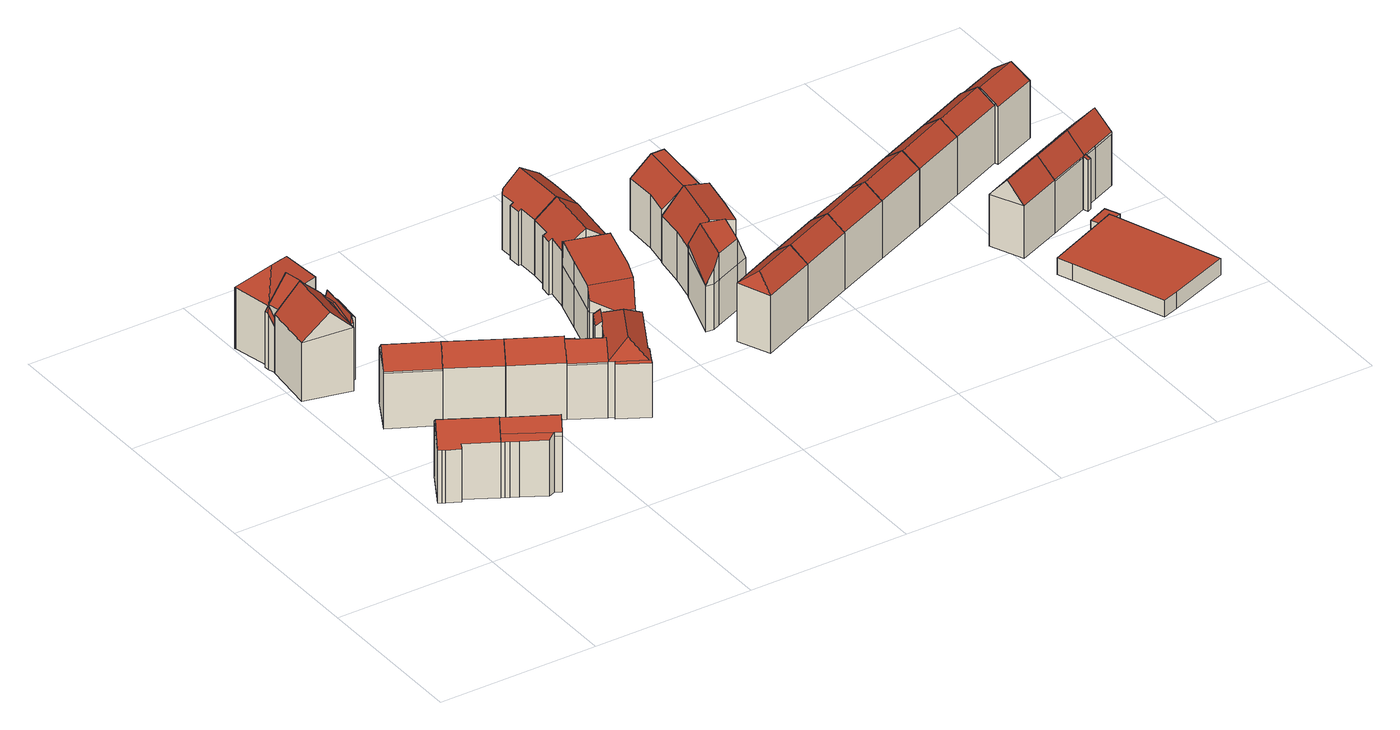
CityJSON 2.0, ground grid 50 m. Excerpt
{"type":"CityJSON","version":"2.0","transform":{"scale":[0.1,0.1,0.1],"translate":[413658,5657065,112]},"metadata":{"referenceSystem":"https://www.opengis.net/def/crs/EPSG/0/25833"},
"CityObjects":{
"building1":{"type":"Building","attributes":{"Dachtyp_tdc":"tdcFreeFormRoof","Gemeindeschluessel":14612000,"Dachneigung":35.45,"QualitaetDacherkennung":70,"Geometrietyp2DReferenz":"3000","measuredHeight":22.33,"function":"31001_9998","roofType":"5000"},"geometry":[{"type":"Solid","lod":"2","boundaries":[[[[0,1,2,3]],[[1,4,5,2]],[[4,6,7,5]],[[6,8,9,7]],[[8,10,11,9]],[[10,12,13,11]],[[12,14,15,13]],[[14,0,3,15]],[[16,4,1,17]],[[10,8,6,16,17,0,14,12]],[[6,4,16]],[[1,0,17]],[[3,2,5,7,9,11,13,15]]]],"semantics":{"surfaces":[{"type":"WallSurface"},{"type":"RoofSurface"},{"type":"GroundSurface"}],"values":[[0,0,0,0,0,0,0,0,1,1,0,0,2]]}}]},
"building2":{"type":"Building","attributes":{"Gemeindeschluessel":14612000,"Geometrietyp2DReferenz":"3000","function":"31001_9998","roofType":"9999"},"children":["building2-1","building2-2"]},
"building2-1":{"type":"BuildingPart","attributes":{"Dachtyp_tdc":"tdcPolyFlatRoof","Dachneigung":40.62,"QualitaetDacherkennung":40,"Geometrietyp2DReferenz":"3000","measuredHeight":19.26,"roofType":"2100"},"parents":["building2"],"geometry":[{"type":"MultiSurface","lod":"2","boundaries":[[[18,19,20,21,22]],[[18,23,24,19]],[[23,25,26,24]],[[25,27,28,26]],[[27,29,7,28]],[[29,30,31,32,33,7]],[[29,27,25,23,18,22,30]],[[33,20,19,24,26,28,7]]],"semantics":{"surfaces":[{"type":"WallSurface"},{"type":"RoofSurface"},{"type":"GroundSurface"}],"values":[0,0,0,0,0,0,1,2]}}]},
"building2-2":{"type":"BuildingPart","attributes":{"Dachtyp_tdc":"tdcGableRoof","Dachneigung":35.26,"QualitaetDacherkennung":70,"Geometrietyp2DReferenz":"3000","measuredHeight":22.33,"roofType":"3100"},"parents":["building2"],"geometry":[{"type":"MultiSurface","lod":"2","boundaries":[[[34,35,36,37]],[[35,21,20,36]],[[32,4,5,33]],[[4,34,37,5]],[[38,39,40,34]],[[22,41,40,39,31]],[[32,31,39,38,4]],[[35,41,22,21]],[[34,40,41,35]],[[4,38,34]],[[37,36,20,33,5]]],"semantics":{"surfaces":[{"type":"WallSurface"},{"type":"RoofSurface"},{"type":"GroundSurface"}],"values":[0,0,0,0,1,1,0,0,0,0,2]}}]},
"building3":{"type":"Building","attributes":{"Gemeindeschluessel":14612000,"Geometrietyp2DReferenz":"3000","function":"31001_9998","roofType":"9999"},"children":["building3-1","building3-2","building3-3","building3-4"]},
"building3-1":{"type":"BuildingPart","attributes":{"Dachtyp_tdc":"tdcFreeFormRoof","Dachneigung":80.44,"QualitaetDacherkennung":50,"Geometrietyp2DReferenz":"3000","measuredHeight":22.22,"roofType":"5000"},"parents":["building3"],"geometry":[{"type":"MultiSurface","lod":"2","boundaries":[[[42,43,44,45]],[[46,47,48,49,50]],[[51,47,46]],[[52,51,46,53,43]],[[52,43,42]],[[51,52,42,54,47]],[[45,44,49,48,55]]],"semantics":{"surfaces":[{"type":"WallSurface"},{"type":"RoofSurface"},{"type":"GroundSurface"}],"values":[0,0,1,1,1,1,2]}}]},
"building3-2":{"type":"BuildingPart","attributes":{"Dachtyp_tdc":"tdcPolyFlatRoof","Dachneigung":42.57,"QualitaetDacherkennung":59,"Geometrietyp2DReferenz":"3000","measuredHeight":21.35,"roofType":"2100"},"parents":["building3"],"geometry":[{"type":"MultiSurface","lod":"2","boundaries":[[[56,57,58,48,47]],[[57,59,60,58]],[[59,61,62,60]],[[61,63,64,62]],[[63,65,54,55,64]],[[65,63,61,59,57,56]],[[48,58,60,62,64,55]]],"semantics":{"surfaces":[{"type":"WallSurface"},{"type":"RoofSurface"},{"type":"GroundSurface"}],"values":[0,0,0,0,0,1,2]}}]},
"building3-3":{"type":"BuildingPart","attributes":{"Dachtyp_tdc":"tdcGableRoof","Dachneigung":10.17,"QualitaetDacherkennung":39,"Geometrietyp2DReferenz":"3000","measuredHeight":21.37,"roofType":"3100"},"parents":["building3"],"geometry":[{"type":"MultiSurface","lod":"2","boundaries":[[[43,66,67,44]],[[68,69,70,71]],[[66,43,53,72,73,74]],[[69,68,75,73,72]],[[44,67,71,70,49]]],"semantics":{"surfaces":[{"type":"WallSurface"},{"type":"RoofSurface"},{"type":"GroundSurface"}],"values":[0,0,1,1,2]}}]},
"building3-4":{"type":"BuildingPart","attributes":{"Dachtyp_tdc":"tdcGableRoof","Dachneigung":44.59,"QualitaetDacherkennung":77,"Geometrietyp2DReferenz":"3000","measuredHeight":26.58,"roofType":"3100"},"parents":["building3"],"geometry":[{"type":"MultiSurface","lod":"2","boundaries":[[[76,77,78,79]],[[77,80,68,71,78]],[[81,76,79,82]],[[80,77,83]],[[76,81,84]],[[77,76,84,83]],[[81,74,75,80,83,84]],[[79,78,71,67,82]]],"semantics":{"surfaces":[{"type":"WallSurface"},{"type":"RoofSurface"},{"type":"GroundSurface"}],"values":[0,0,0,0,0,1,1,2]}}]},
"building4":{"type":"Building","attributes":{"Gemeindeschluessel":14612000,"Geometrietyp2DReferenz":"3000","function":"31001_9998","roofType":"9999"},"children":["building4-1","building4-2"]},
"building4-1":{"type":"BuildingPart","attributes":{"Dachtyp_tdc":"tdcPolyFlatRoof","Dachneigung":0,"QualitaetDacherkennung":22,"Geometrietyp2DReferenz":"3000","measuredHeight":17.46,"roofType":"1000"},"parents":["building4"],"geometry":[{"type":"MultiSurface","lod":"2","boundaries":[[[85,86,87,88]],[[86,89,90,87]],[[89,91,92,90]],[[91,93,94,92]],[[95,85,88,96]],[[95,93,91,89,86,85]],[[88,87,90,92,94,96]]],"semantics":{"surfaces":[{"type":"WallSurface"},{"type":"RoofSurface"},{"type":"GroundSurface"}],"values":[0,0,0,0,0,1,2]}}]},
"building4-2":{"type":"BuildingPart","attributes":{"Dachtyp_tdc":"tdcGableRoof","Dachneigung":39.14,"QualitaetDacherkennung":81,"Geometrietyp2DReferenz":"3000","measuredHeight":22.69,"roofType":"3100"},"parents":["building4"],"geometry":[{"type":"MultiSurface","lod":"2","boundaries":[[[97,98,99,94,93]],[[98,100,101,99]],[[100,102,103,101]],[[102,104,95,96,103]],[[104,102,105,106,97]],[[107,106,105,108]],[[100,108,105,102]],[[98,107,108,100]],[[97,106,107,98]],[[96,94,99,101,103]]],"semantics":{"surfaces":[{"type":"WallSurface"},{"type":"RoofSurface"},{"type":"GroundSurface"}],"values":[0,0,0,0,1,1,0,0,0,2]}}]},
"building5":{"type":"Building","attributes":{"Gemeindeschluessel":14612000,"Geometrietyp2DReferenz":"3000","function":"31001_9998","roofType":"9999"},"children":["building5-1","building5-2"]},
"building5-1":{"type":"BuildingPart","attributes":{"Dachtyp_tdc":"tdcGableRoof","Dachneigung":54.86,"QualitaetDacherkennung":80,"Geometrietyp2DReferenz":"3000","measuredHeight":26.6,"roofType":"3100"},"parents":["building5"],"geometry":[{"type":"MultiSurface","lod":"2","boundaries":[[[109,110,111,112,113]],[[110,114,115,116,111]],[[109,117,118]],[[114,110,119]],[[117,114,119,118]],[[110,109,118,119]],[[116,120,112,111]]],"semantics":{"surfaces":[{"type":"WallSurface"},{"type":"RoofSurface"},{"type":"GroundSurface"}],"values":[0,0,0,0,1,1,2]}}]},
"building5-2":{"type":"BuildingPart","attributes":{"Dachtyp_tdc":"tdcHipRoof","Dachneigung":44.01,"QualitaetDacherkennung":48,"Geometrietyp2DReferenz":"3000","measuredHeight":26.42,"roofType":"3200"},"parents":["building5"],"geometry":[{"type":"MultiSurface","lod":"2","boundaries":[[[121,122,123,124]],[[122,125,126,123]],[[125,127,128,126]],[[127,129,130,128]],[[129,131,132,130]],[[131,133,134,132]],[[133,113,112,134]],[[115,135,136,116]],[[135,121,124,136]],[[133,131,137]],[[138,139,129,127,125,122,121]],[[131,129,139,137]],[[138,113,133,137,139]],[[121,135,115,138]],[[124,123,126,128,130,132,134,112,120,116,136]]],"semantics":{"surfaces":[{"type":"WallSurface"},{"type":"RoofSurface"},{"type":"GroundSurface"}],"values":[0,0,0,0,0,0,0,0,0,1,1,1,1,1,2]}}]},
"building6":{"type":"Building","attributes":{"Dachtyp_tdc":"tdcGableRoof","Gemeindeschluessel":14612000,"Dachneigung":39.04,"QualitaetDacherkennung":81,"Geometrietyp2DReferenz":"3000","measuredHeight":22.68,"function":"31001_9998","roofType":"3100"},"geometry":[{"type":"Solid","lod":"2","boundaries":[[[[140,141,92,142]],[[141,143,144,92]],[[143,145,146,144]],[[145,147,148,146]],[[147,149,150,148]],[[149,151,152,150]],[[151,153,154,152]],[[153,155,156,154]],[[155,157,99,156]],[[157,140,142,99]],[[153,151,149,147,145,143,141,140]],[[140,157,155,153]],[[142,92,144,146,148,150,152,154,156,99]]]],"semantics":{"surfaces":[{"type":"WallSurface"},{"type":"RoofSurface"},{"type":"GroundSurface"}],"values":[[0,0,0,0,0,0,0,0,0,0,1,1,2]]}}]},
"building7":{"type":"Building","attributes":{"Dachtyp_tdc":"tdcGableRoof","Gemeindeschluessel":14612000,"Dachneigung":39.09,"QualitaetDacherkennung":81,"Geometrietyp2DReferenz":"3000","measuredHeight":22.7,"function":"31001_9998","roofType":"3100"},"geometry":[{"type":"Solid","lod":"2","boundaries":[[[[153,151,152,154]],[[151,158,159,152]],[[158,160,161,159]],[[160,162,163,161]],[[162,164,165,163]],[[164,166,167,165]],[[166,168,169,167]],[[168,170,171,169]],[[170,155,156,171]],[[155,153,154,156]],[[168,166,164,162,160,158,151,153]],[[153,155,170,168]],[[154,152,159,161,163,165,167,169,171,156]]]],"semantics":{"surfaces":[{"type":"WallSurface"},{"type":"RoofSurface"},{"type":"GroundSurface"}],"values":[[0,0,0,0,0,0,0,0,0,0,1,1,2]]}}]},
"building8":{"type":"Building","attributes":{"Gemeindeschluessel":14612000,"Geometrietyp2DReferenz":"3000","function":"31001_9998","roofType":"9999"},"children":["building8-1","building8-2","building8-3","building8-4","building8-5"]},
"building8-1":{"type":"BuildingPart","attributes":{"Dachtyp_tdc":"tdcPolyFlatRoof","Dachneigung":39.14,"QualitaetDacherkennung":36,"Geometrietyp2DReferenz":"3000","measuredHeight":19.03,"roofType":"2100"},"parents":["building8"],"geometry":[{"type":"MultiSurface","lod":"2","boundaries":[[[172,173,174,175,176]],[[173,177,178,174]],[[177,179,180,181,178]],[[179,177,173,172]],[[175,174,178,181]]],"semantics":{"surfaces":[{"type":"WallSurface"},{"type":"RoofSurface"},{"type":"GroundSurface"}],"values":[0,0,0,1,2]}}]},
"building8-2":{"type":"BuildingPart","attributes":{"Dachtyp_tdc":"tdcPolyFlatRoof","Dachneigung":25.58,"QualitaetDacherkennung":43,"Geometrietyp2DReferenz":"3000","measuredHeight":18.29,"roofType":"2100"},"parents":["building8"],"geometry":[{"type":"MultiSurface","lod":"2","boundaries":[[[182,183,167,184,185]],[[183,186,187,167]],[[186,188,189,190,187]],[[188,186,183,182]],[[184,167,187,190]]],"semantics":{"surfaces":[{"type":"WallSurface"},{"type":"RoofSurface"},{"type":"GroundSurface"}],"values":[0,0,0,1,2]}}]},
"building8-3":{"type":"BuildingPart","attributes":{"Dachtyp_tdc":"tdcHipRoof","Dachneigung":40.91,"QualitaetDacherkennung":65,"Geometrietyp2DReferenz":"3000","measuredHeight":22.16,"roofType":"3200"},"parents":["building8"],"geometry":[{"type":"MultiSurface","lod":"2","boundaries":[[[191,176,175,192]],[[180,193,194,181]],[[193,195,196,194]],[[195,197,198,196]],[[197,199,200,198]],[[201,202,203,204,205,206]],[[207,191,192,208]],[[202,201,209,210]],[[193,180,211]],[[209,199,197,195,193,211,210]],[[180,176,191,207,212,213,214,215,202,210,211]],[[192,175,181,194,196,198,200,216,206,205,217,208]]],"semantics":{"surfaces":[{"type":"WallSurface"},{"type":"RoofSurface"},{"type":"GroundSurface"}],"values":[0,0,0,0,0,0,0,1,1,1,1,2]}}]},
"building8-4":{"type":"BuildingPart","attributes":{"Dachtyp_tdc":"tdcPolyFlatRoof","Dachneigung":23.76,"QualitaetDacherkennung":26,"Geometrietyp2DReferenz":"3000","measuredHeight":17.92,"roofType":"2100"},"parents":["building8"],"geometry":[{"type":"MultiSurface","lod":"2","boundaries":[[[218,219,220,200,199]],[[219,221,222,220]],[[221,201,206,222]],[[201,221,219,218]],[[200,220,222,206,216]]],"semantics":{"surfaces":[{"type":"WallSurface"},{"type":"RoofSurface"},{"type":"GroundSurface"}],"values":[0,0,0,1,2]}}]},
"building8-5":{"type":"BuildingPart","attributes":{"Dachtyp_tdc":"tdcGableRoof","Dachneigung":38.91,"QualitaetDacherkennung":74,"Geometrietyp2DReferenz":"3000","measuredHeight":22.34,"roofType":"3100"},"parents":["building8"],"geometry":[{"type":"MultiSurface","lod":"2","boundaries":[[[223,185,184,171]],[[189,224,207,208,190]],[[204,223,171,205]],[[203,215,225,226,227]],[[224,189,185,226,225,214,228,212]],[[223,227,226,185]],[[204,203,227,223]],[[171,184,190,208,217,205]]],"semantics":{"surfaces":[{"type":"WallSurface"},{"type":"RoofSurface"},{"type":"GroundSurface"}],"values":[0,0,0,1,1,0,0,2]}}]},
"building9":{"type":"Building","attributes":{"Dachtyp_tdc":"tdcFreeFormRoof","Gemeindeschluessel":14612000,"Dachneigung":0.183,"QualitaetDacherkennung":61,"Geometrietyp2DReferenz":"3000","measuredHeight":21.16,"function":"31001_9998","roofType":"5000"},"geometry":[{"type":"Solid","lod":"2","boundaries":[[[[229,230,231,232]],[[233,234,235,236,237,238,239,240,241]],[[242,243,234,233]],[[243,244,235,234]],[[244,245,236,235]],[[245,246,237,236]],[[246,247,238,237]],[[247,229,239,238]],[[229,232,240,239]],[[232,248,241,240]],[[248,242,233,241]],[[231,230,249,250]],[[244,243,251,252,253]],[[254,250,249,255,252,251]],[[246,252,255,247]],[[247,255,249,230,229]],[[248,254,251,242]],[[232,231,250,254,248]],[[245,253,252,246]],[[244,253,245]],[[242,251,243]]]],"semantics":{"surfaces":[{"type":"WallSurface"},{"type":"GroundSurface"},{"type":"RoofSurface"}],"values":[[0,1,0,0,0,0,0,0,0,0,0,2,2,2,0,0,0,0,0,0,0]]}}]},
"building10":{"type":"Building","attributes":{"Dachtyp_tdc":"tdcGableRoof","Gemeindeschluessel":14612000,"Dachneigung":38.35,"QualitaetDacherkennung":63,"Geometrietyp2DReferenz":"3000","measuredHeight":23,"function":"31001_9998","roofType":"3100"},"geometry":[{"type":"Solid","lod":"2","boundaries":[[[[256,257,258,259]],[[257,260,261,258]],[[260,262,263,261]],[[262,264,265,263]],[[264,266,267,265]],[[266,268,269,267]],[[268,270,271,269]],[[270,272,273,271]],[[272,274,275,273]],[[274,256,259,275]],[[270,268,266,264]],[[264,262,260,257,256,274,272,270]],[[259,258,261,263,265,267,269,271,273,275]]]],"semantics":{"surfaces":[{"type":"WallSurface"},{"type":"RoofSurface"},{"type":"GroundSurface"}],"values":[[0,0,0,0,0,0,0,0,0,0,1,1,2]]}}]},
"building11":{"type":"Building","attributes":{"Dachtyp_tdc":"tdcFreeFormRoof","Gemeindeschluessel":14612000,"Dachneigung":33.55,"QualitaetDacherkennung":65,"Geometrietyp2DReferenz":"3000","measuredHeight":22.98,"function":"31001_9998","roofType":"5000"},"geometry":[{"type":"Solid","lod":"2","boundaries":[[[[276,266,267,277]],[[266,278,263,267]],[[278,279,280,263]],[[279,281,282,280]],[[281,283,284,282]],[[283,285,286,284]],[[285,287,288,286]],[[287,289,290,288]],[[289,291,292,290]],[[291,293,294,292]],[[293,295,296,294]],[[295,297,298,296]],[[297,276,277,298]],[[289,287,285,283,281,279,278,299,300,291]],[[276,297,295,293,300,299,266]],[[278,266,299]],[[293,291,300]],[[277,267,263,280,282,284,286,288,290,292,294,296,298]]]],"semantics":{"surfaces":[{"type":"WallSurface"},{"type":"RoofSurface"},{"type":"GroundSurface"}],"values":[[0,0,0,0,0,0,0,0,0,0,0,0,0,1,1,0,0,2]]}}]},
"building12":{"type":"Building","attributes":{"Dachtyp_tdc":"tdcHipAndGableRoof","Gemeindeschluessel":14612000,"Dachneigung":36.38,"QualitaetDacherkennung":68,"Geometrietyp2DReferenz":"3000","measuredHeight":22.51,"function":"31001_9998","roofType":"5000"},"geometry":[{"type":"Solid","lod":"2","boundaries":[[[[301,302,303,304]],[[302,305,306,303]],[[305,307,308,306]],[[307,301,304,308]],[[305,302,309]],[[301,307,310]],[[302,301,310,309]],[[307,305,309,310]],[[304,303,306,308]]]],"semantics":{"surfaces":[{"type":"WallSurface"},{"type":"RoofSurface"},{"type":"GroundSurface"}],"values":[[0,0,0,0,1,0,1,1,2]]}}]},
"building13":{"type":"Building","attributes":{"Dachtyp_tdc":"tdcFreeFormRoof","Gemeindeschluessel":14612000,"Dachneigung":60.46,"QualitaetDacherkennung":36,"Geometrietyp2DReferenz":"3000","measuredHeight":22.85,"function":"31001_9998","roofType":"5000"},"geometry":[{"type":"Solid","lod":"2","boundaries":[[[[311,312,313,314]],[[312,315,316,313]],[[315,317,318,316]],[[317,319,320,318]],[[319,321,322,320]],[[321,323,324,322]],[[323,311,314,324]],[[325,326,327,323]],[[328,329,330,331,332]],[[326,328,332,327]],[[311,327,332,312]],[[312,332,331,315]],[[315,331,330,317]],[[317,330,329,319]],[[319,329,328,326,325,321]],[[323,327,311]],[[321,325,323]],[[314,313,316,318,320,322,324]]]],"semantics":{"surfaces":[{"type":"WallSurface"},{"type":"RoofSurface"},{"type":"GroundSurface"}],"values":[[0,0,0,0,0,0,0,1,1,1,0,0,0,0,0,0,0,2]]}}]},
"building14":{"type":"Building","attributes":{"Dachtyp_tdc":"tdcGableRoof","Gemeindeschluessel":14612000,"Dachneigung":51.24,"QualitaetDacherkennung":22,"Geometrietyp2DReferenz":"3000","measuredHeight":22.9,"function":"31001_9998","roofType":"3100"},"geometry":[{"type":"Solid","lod":"2","boundaries":[[[[333,334,335,336]],[[334,337,338,335]],[[337,339,340,338]],[[339,341,342,340]],[[341,343,344,342]],[[343,345,346,344]],[[345,347,348,346]],[[347,333,336,348]],[[343,341,339,337,334]],[[334,333,347,345,343]],[[336,335,338,340,342,344,346,348]]]],"semantics":{"surfaces":[{"type":"WallSurface"},{"type":"RoofSurface"},{"type":"GroundSurface"}],"values":[[0,0,0,0,0,0,0,0,1,1,2]]}}]},
"building15":{"type":"Building","attributes":{"Dachtyp_tdc":"tdcCutGableRoof","Gemeindeschluessel":14612000,"Dachneigung":39.98,"QualitaetDacherkennung":33,"Geometrietyp2DReferenz":"3000","measuredHeight":22.05,"function":"31001_9998","roofType":"9999"},"geometry":[{"type":"Solid","lod":"2","boundaries":[[[[349,350,351,352]],[[350,353,354,351]],[[353,355,356,354]],[[355,357,358,356]],[[357,359,360,358]],[[359,361,362,360]],[[361,363,364,362]],[[363,365,366,364]],[[365,367,368,366]],[[367,349,352,368]],[[355,353,350,349,367]],[[365,363,361,359,357]],[[367,365,357,355]],[[352,351,354,356,358,360,362,364,366,368]]]],"semantics":{"surfaces":[{"type":"WallSurface"},{"type":"RoofSurface"},{"type":"GroundSurface"}],"values":[[0,0,0,0,0,0,0,0,0,0,1,1,1,2]]}}]},
"building16":{"type":"Building","attributes":{"Dachtyp_tdc":"tdcGableRoof","Gemeindeschluessel":14612000,"Dachneigung":36.65,"QualitaetDacherkennung":70,"Geometrietyp2DReferenz":"3000","measuredHeight":22.48,"function":"31001_9998","roofType":"3100"},"geometry":[{"type":"Solid","lod":"2","boundaries":[[[[369,301,304,370]],[[301,371,308,304]],[[371,372,373,308]],[[372,369,370,373]],[[371,301,374]],[[369,372,375]],[[301,369,375,374]],[[372,371,374,375]],[[370,304,308,373]]]],"semantics":{"surfaces":[{"type":"WallSurface"},{"type":"RoofSurface"},{"type":"GroundSurface"}],"values":[[0,0,0,0,0,0,1,1,2]]}}]},
"building17":{"type":"Building","attributes":{"Dachtyp_tdc":"tdcGableRoof","Gemeindeschluessel":14612000,"Dachneigung":36.61,"QualitaetDacherkennung":69,"Geometrietyp2DReferenz":"3000","measuredHeight":22.5,"function":"31001_9998","roofType":"3100"},"geometry":[{"type":"Solid","lod":"2","boundaries":[[[[376,377,378,373]],[[377,379,380,378]],[[379,381,370,380]],[[381,376,373,370]],[[379,377,382]],[[376,381,383]],[[377,376,383,382]],[[381,379,382,383]],[[373,378,380,370]]]],"semantics":{"surfaces":[{"type":"WallSurface"},{"type":"RoofSurface"},{"type":"GroundSurface"}],"values":[[0,0,0,0,0,0,1,1,2]]}}]},
"building18":{"type":"Building","attributes":{"Dachtyp_tdc":"tdcGableRoof","Gemeindeschluessel":14612000,"Dachneigung":36.23,"QualitaetDacherkennung":69,"Geometrietyp2DReferenz":"3000","measuredHeight":22.49,"function":"31001_9998","roofType":"3100"},"geometry":[{"type":"Solid","lod":"2","boundaries":[[[[377,384,385,378]],[[384,386,387,385]],[[386,388,380,387]],[[388,377,378,380]],[[386,384,389]],[[377,388,390]],[[384,377,390,389]],[[388,386,389,390]],[[378,385,387,380]]]],"semantics":{"surfaces":[{"type":"WallSurface"},{"type":"RoofSurface"},{"type":"GroundSurface"}],"values":[[0,0,0,0,0,0,1,1,2]]}}]},
"building19":{"type":"Building","attributes":{"Dachtyp_tdc":"tdcGableRoof","Gemeindeschluessel":14612000,"Dachneigung":36.35,"QualitaetDacherkennung":70,"Geometrietyp2DReferenz":"3000","measuredHeight":22.48,"function":"31001_9998","roofType":"3100"},"geometry":[{"type":"Solid","lod":"2","boundaries":[[[[391,386,387,392]],[[386,384,385,387]],[[384,393,394,385]],[[393,391,392,394]],[[384,386,395]],[[391,393,396]],[[386,391,396,395]],[[393,384,395,396]],[[392,387,385,394]]]],"semantics":{"surfaces":[{"type":"WallSurface"},{"type":"RoofSurface"},{"type":"GroundSurface"}],"values":[[0,0,0,0,0,0,1,1,2]]}}]},
"building20":{"type":"Building","attributes":{"Dachtyp_tdc":"tdcGableRoof","Gemeindeschluessel":14612000,"Dachneigung":47.7,"QualitaetDacherkennung":71,"Geometrietyp2DReferenz":"3000","measuredHeight":22.95,"function":"31001_9998","roofType":"3100"},"geometry":[{"type":"Solid","lod":"2","boundaries":[[[[397,398,399,400]],[[398,401,402,399]],[[401,403,404,402]],[[403,397,400,404]],[[401,398,405]],[[397,403,406]],[[398,397,406,405]],[[403,401,405,406]],[[400,399,402,404]]]],"semantics":{"surfaces":[{"type":"WallSurface"},{"type":"RoofSurface"},{"type":"GroundSurface"}],"values":[[0,0,0,0,0,0,1,1,2]]}}]},
"building21":{"type":"Building","attributes":{"Dachtyp_tdc":"tdcPolyFlatRoof","Gemeindeschluessel":14612000,"Dachneigung":0,"QualitaetDacherkennung":32,"Geometrietyp2DReferenz":"3000","measuredHeight":5.33,"function":"31001_2000","roofType":"1000"},"geometry":[{"type":"Solid","lod":"2","boundaries":[[[[407,408,409,410]],[[408,411,412,409]],[[411,413,414,412]],[[413,415,416,414]],[[415,417,418,416]],[[417,419,420,418]],[[419,421,422,420]],[[421,407,410,422]],[[421,419,417,415,413,411,408,407]],[[410,409,412,414,416,418,420,422]]]],"semantics":{"surfaces":[{"type":"WallSurface"},{"type":"RoofSurface"},{"type":"GroundSurface"}],"values":[[0,0,0,0,0,0,0,0,1,2]]}}]},
"building22":{"type":"Building","attributes":{"Dachtyp_tdc":"tdcGableRoof","Gemeindeschluessel":14612000,"Dachneigung":36.42,"QualitaetDacherkennung":70,"Geometrietyp2DReferenz":"3000","measuredHeight":22.48,"function":"31001_9998","roofType":"3100"},"geometry":[{"type":"Solid","lod":"2","boundaries":[[[[393,423,424,394]],[[423,425,426,424]],[[425,391,392,426]],[[391,393,394,392]],[[425,423,427]],[[393,391,428]],[[423,393,428,427]],[[391,425,427,428]],[[394,424,426,392]]]],"semantics":{"surfaces":[{"type":"WallSurface"},{"type":"RoofSurface"},{"type":"GroundSurface"}],"values":[[0,0,0,0,0,0,1,1,2]]}}]},
"building23":{"type":"Building","attributes":{"Dachtyp_tdc":"tdcGableRoof","Gemeindeschluessel":14612000,"Dachneigung":47.71,"QualitaetDacherkennung":71,"Geometrietyp2DReferenz":"3000","measuredHeight":22.95,"function":"31001_9998","roofType":"3100"},"geometry":[{"type":"Solid","lod":"2","boundaries":[[[[429,430,431,432]],[[430,433,434,431]],[[433,435,402,434]],[[435,436,399,402]],[[436,429,432,399]],[[437,438,439,429]],[[440,441,442,439,438]],[[430,442,441,433]],[[429,439,442,430]],[[433,441,440,435]],[[435,440,438,437,436]],[[436,437,429]],[[432,431,434,402,399]]]],"semantics":{"surfaces":[{"type":"WallSurface"},{"type":"RoofSurface"},{"type":"GroundSurface"}],"values":[[0,0,0,0,0,1,1,0,0,0,0,0,2]]}}]},
"building24":{"type":"Building","attributes":{"Dachtyp_tdc":"tdcPolyFlatRoof","Gemeindeschluessel":14612000,"Dachneigung":0,"QualitaetDacherkennung":60,"Geometrietyp2DReferenz":"3000","measuredHeight":3.17,"function":"31001_9998","roofType":"1000"},"geometry":[{"type":"Solid","lod":"2","boundaries":[[[[443,444,445,446]],[[444,447,448,445]],[[447,449,450,448]],[[449,451,452,450]],[[451,453,454,452]],[[453,443,446,454]],[[453,451,449,447,444,443]],[[446,445,448,450,452,454]]]],"semantics":{"surfaces":[{"type":"WallSurface"},{"type":"RoofSurface"},{"type":"GroundSurface"}],"values":[[0,0,0,0,0,0,1,2]]}}]},
"building25":{"type":"Building","attributes":{"Dachtyp_tdc":"tdcPolyFlatRoof","Gemeindeschluessel":14612000,"Dachneigung":26.58,"QualitaetDacherkennung":45,"Geometrietyp2DReferenz":"3000","measuredHeight":16.98,"function":"31001_9998","roofType":"2100"},"geometry":[{"type":"Solid","lod":"2","boundaries":[[[[441,442,431,434]],[[442,455,456,431]],[[455,457,458,456]],[[457,459,460,458]],[[459,441,434,460]],[[459,457,455,442,441]],[[434,431,456,458,460]]]],"semantics":{"surfaces":[{"type":"WallSurface"},{"type":"RoofSurface"},{"type":"GroundSurface"}],"values":[[0,0,0,0,0,1,2]]}}]},
"building26":{"type":"Building","attributes":{"Dachtyp_tdc":"tdcGableRoof","Gemeindeschluessel":14612000,"Dachneigung":47.47,"QualitaetDacherkennung":70,"Geometrietyp2DReferenz":"3000","measuredHeight":22.99,"function":"31001_9998","roofType":"3100"},"geometry":[{"type":"Solid","lod":"2","boundaries":[[[[461,462,456,463]],[[462,430,431,456]],[[430,429,432,431]],[[429,464,465,432]],[[464,466,467,465]],[[466,468,469,467]],[[468,470,471,469]],[[470,461,463,471]],[[472,473,474,475,476,477]],[[476,475,468,466,464,429]],[[430,477,476,429]],[[462,472,477,430]],[[470,474,473,461]],[[468,475,474,470]],[[461,473,472,462]],[[463,456,431,432,465,467,469,471]]]],"semantics":{"surfaces":[{"type":"WallSurface"},{"type":"RoofSurface"},{"type":"GroundSurface"}],"values":[[0,0,0,0,0,0,0,0,1,1,0,0,0,0,0,2]]}}]},
"building27":{"type":"Building","attributes":{"Dachtyp_tdc":"tdcGableRoof","Gemeindeschluessel":14612000,"Dachneigung":37.34,"QualitaetDacherkennung":60,"Geometrietyp2DReferenz":"3000","measuredHeight":22.45,"function":"31001_9998","roofType":"3100"},"geometry":[{"type":"Solid","lod":"2","boundaries":[[[[478,479,480,481]],[[479,482,483,480]],[[482,484,485,483]],[[484,486,487,485]],[[486,488,489,487]],[[488,490,491,489]],[[490,492,493,491]],[[492,494,495,493]],[[494,496,497,495]],[[496,498,499,497]],[[498,478,481,499]],[[494,492,490,488,486,484,482,479]],[[479,478,498,496,494]],[[481,480,483,485,487,489,491,493,495,497,499]]]],"semantics":{"surfaces":[{"type":"WallSurface"},{"type":"RoofSurface"},{"type":"GroundSurface"}],"values":[[0,0,0,0,0,0,0,0,0,0,0,1,1,2]]}}]}
},
"vertices":[
[38,323,171],[102,437,181],[102,437,3],[38,323,3],[250,353,181],[250,353,3],[193,251,182],[193,251,3],[100,302,181],[100,302,3],[95,292,172],[95,292,3],[57,312,171],[57,312,3],[49,317,171],[49,317,3],[219,298,227],[71,381,227],
[308,187,181],[308,187,3],[328,194,3],[328,194,181],[328,194,195],[238,226,181],[238,226,3],[215,238,181],[215,238,3],[204,245,181],[204,245,3],[193,251,181],[201,266,196],[201,266,195],[201,266,181],[201,266,3],
[397,273,181],[347,184,181],[347,184,3],[397,273,3],[250,353,182],[219,298,226],[365,217,226],[347,184,194],
[166,925,207],[158,926,207],[158,926,9],[166,925,9],[173,1073,207],[181,1073,207],[181,1073,9],[173,1073,9],[173,1073,206],[177,1069,231],[162,929,232],[158,928,207],[168,947,207],[168,947,9],
[181,1073,223],[184,1072,220],[184,1072,9],[181,1046,220],[181,1046,9],[196,1045,207],[196,1045,9],[185,945,207],[185,945,9],[168,947,223],
[152,926,207],[152,926,9],[170,1092,206],[175,1092,206],[175,1092,9],[170,1092,9],[167,1018,223],[162,1018,223],[156,964,213],[166,1059,214],
[6,935,196],[23,1091,197],[23,1091,9],[6,935,9],[170,1092,214],[150,900,213],[150,900,9],[103,1091,275],[85,916,275],
[206,812,182],[267,778,182],[267,778,7],[206,812,7],[265,775,182],[265,775,7],[321,744,182],[321,744,7],[320,741,182],[320,741,7],[202,804,182],[202,804,7],
[320,741,183],[257,629,183],[257,629,7],[117,703,183],[117,703,7],[177,817,183],[177,817,7],[202,804,183],[147,761,234],[289,686,234],[257,629,188],[117,703,188],
[145,1158,204],[155,1091,206],[155,1091,10],[145,1158,10],[145,1158,203],[35,1091,208],[35,1091,153],[35,1091,10],[27,1127,207],[95,1145,276],[105,1091,276],[27,1127,10],
[18,1114,189],[15,1126,190],[15,1126,10],[18,1114,10],[27,1129,202],[27,1129,10],[2,1246,205],[2,1246,10],[0,1250,205],[0,1250,10],[178,1294,206],[178,1294,10],[210,1175,204],[210,1175,10],[23,1091,157],[23,1091,10],[142,1212,274],[27,1127,202],[82,1197,274],
[289,685,234],[321,744,180],[289,685,7],[377,714,179],[377,714,7],[378,717,177],[378,717,7],[411,699,176],[411,699,7],[409,696,179],[409,696,7],[469,663,179],[469,663,7],[436,603,234],[436,603,7],[405,547,189],[405,547,7],[257,629,189],
[522,633,179],[522,633,7],[525,638,175],[525,638,7],[557,620,175],[557,620,7],[555,615,180],[555,615,7],[613,583,180],[613,583,7],[580,525,234],[580,525,7],[550,469,189],[550,469,7],
[736,576,197],[719,585,182],[719,585,7],[736,576,7],[736,576,186],[748,639,182],[748,639,7],[765,629,197],[765,629,186],[765,629,7],
[604,569,190],[613,583,182],[604,569,7],[604,569,181],[642,568,182],[642,568,7],[634,553,190],[634,553,181],[634,553,7],
[710,529,186],[710,529,7],[864,575,181],[864,575,7],[780,421,181],[780,421,7],[784,419,177],[784,419,7],[751,359,177],[751,359,7],[664,406,186],[648,415,186],[648,415,185],[648,415,181],[648,415,7],[664,406,7],[689,522,175],[689,522,7],[748,361,181],[724,431,229],[790,553,229],[696,518,181],[702,515,186],[699,509,186],[649,417,186],[748,361,7],[702,515,7],
[751,359,186],[747,351,182],[747,351,7],[660,399,182],[660,399,7],
[550,469,181],[689,522,181],[673,461,230],[575,515,230],[550,469,185],[702,515,181],
[851,943,136],[851,943,212],[983,916,200],[983,916,136],[908,685,4],[896,657,4],[847,672,4],[782,707,4],[786,721,4],[821,841,4],[851,943,4],[983,916,4],[936,753,4],[908,685,136],[896,657,136],[847,672,136],[782,707,136],[786,721,136],[821,841,136],[936,753,136],[851,940,215],[979,903,215],[908,685,216],[786,721,216],[782,707,176],[936,753,216],[821,841,215],
[850,1009,176],[854,1043,176],[854,1043,7],[850,1009,7],[865,1041,184],[865,1041,7],[872,1109,183],[872,1109,7],[940,1105,237],[940,1105,7],[1006,1101,192],[1006,1101,7],[983,916,192],[983,916,7],[918,929,237],[918,929,7],[851,943,183],[851,943,7],[861,1007,184],[861,1007,7],
[1009,1173,189],[1009,1173,7],[872,1109,184],[871,1173,185],[871,1173,7],[863,1173,178],[863,1173,7],[862,1212,178],[862,1212,7],[871,1212,185],[871,1212,7],[869,1263,184],[869,1263,7],[878,1273,192],[878,1273,7],[878,1274,192],[878,1274,7],[1003,1284,192],[1003,1284,7],[1009,1229,189],[1009,1229,7],[1010,1202,188],[1010,1202,7],[939,1105,237],[936,1279,237],
[1357,514,190],[1187,439,190],[1187,439,7],[1357,514,7],[1144,537,195],[1144,537,7],[1314,612,195],[1314,612,7],[1196,505,232],[1334,566,232],
[1232,668,150],[1151,633,150],[1151,633,5],[1232,668,5],[1127,623,150],[1127,623,5],[1102,626,150],[1102,626,5],[1158,795,150],[1158,795,5],[1289,761,150],[1289,761,5],[1270,684,150],[1270,684,5],[1289,761,153],[1259,768,233],[1232,668,233],[1190,786,234],[1158,795,174],[1102,626,154],[1127,623,198],[1151,633,234],
[1289,761,224],[1217,779,238],[1217,779,9],[1289,761,9],[1158,795,161],[1158,795,9],[1175,875,164],[1175,875,9],[1189,970,158],[1189,970,9],[1253,961,238],[1253,961,9],[1329,951,224],[1329,951,9],[1309,846,224],[1309,846,9],
[1189,970,177],[1201,1043,181],[1201,1043,12],[1189,970,12],[1205,1147,177],[1205,1147,12],[1271,1146,233],[1271,1146,12],[1313,1145,233],[1313,1145,12],[1344,1144,183],[1344,1144,12],[1339,1054,179],[1339,1054,12],[1329,951,181],[1329,951,12],[1298,955,233],[1298,955,12],[1255,961,233],[1255,961,12],
[1525,588,190],[1525,588,7],[1314,612,194],[1482,686,194],[1482,686,7],[1335,565,232],[1503,639,232],
[1482,686,193],[1651,760,193],[1651,760,7],[1694,662,191],[1694,662,7],[1525,588,191],[1672,713,232],[1503,638,232],
[1820,835,193],[1820,835,7],[1864,737,192],[1864,737,7],[1694,662,192],[1841,787,232],[1672,712,232],
[2036,812,192],[2036,812,7],[1993,910,193],[1993,910,7],[1842,786,232],[2014,862,232],
[1967,555,173],[2104,614,173],[2104,614,7],[1967,555,7],[2149,510,176],[2149,510,7],[2012,451,176],[2012,451,7],[2127,561,237],[1990,502,237],
[2045,342,57],[2256,433,57],[2256,433,4],[2045,342,4],[2281,444,57],[2281,444,4],[2284,437,57],[2284,437,4],[2409,96,57],[2409,96,4],[2219,25,57],[2219,25,4],[2169,7,57],[2169,7,4],[2063,294,57],[2063,294,4],
[2162,985,193],[2162,985,7],[2206,887,192],[2206,887,7],[2184,936,232],[2014,861,232],
[2238,673,171],[2283,568,171],[2283,568,7],[2238,673,7],[2278,566,171],[2278,566,7],[2149,510,171],[2104,614,171],[2104,614,172],[2127,560,237],[2262,618,237],[2149,510,177],[2278,566,177],[2283,568,177],
[2281,444,37],[2256,433,37],[2256,433,6],[2281,444,6],[2239,471,37],[2239,471,6],[2302,499,37],[2302,499,6],[2322,454,37],[2322,454,6],[2284,437,37],[2284,437,6],
[2289,571,177],[2289,571,7],[2295,556,169],[2295,556,7],[2284,551,169],[2284,551,7],
[2331,589,171],[2289,571,171],[2331,589,7],[2243,675,171],[2243,675,7],[2286,694,171],[2286,694,7],[2361,726,171],[2361,726,7],[2406,622,171],[2406,622,7],[2289,571,178],[2331,589,178],[2406,622,178],[2385,671,237],[2262,617,237],[2283,568,178],
[2206,887,200],[2186,931,232],[2186,931,8],[2206,887,8],[2162,985,188],[2162,985,8],[2230,1015,187],[2230,1015,8],[2260,1028,187],[2260,1028,8],[2282,1037,187],[2282,1037,8],[2304,1047,187],[2304,1047,8],[2308,1039,194],[2308,1039,8],[2328,992,232],[2328,992,8],[2352,936,192],[2352,936,8],[2210,876,192],[2210,876,8]
]}
